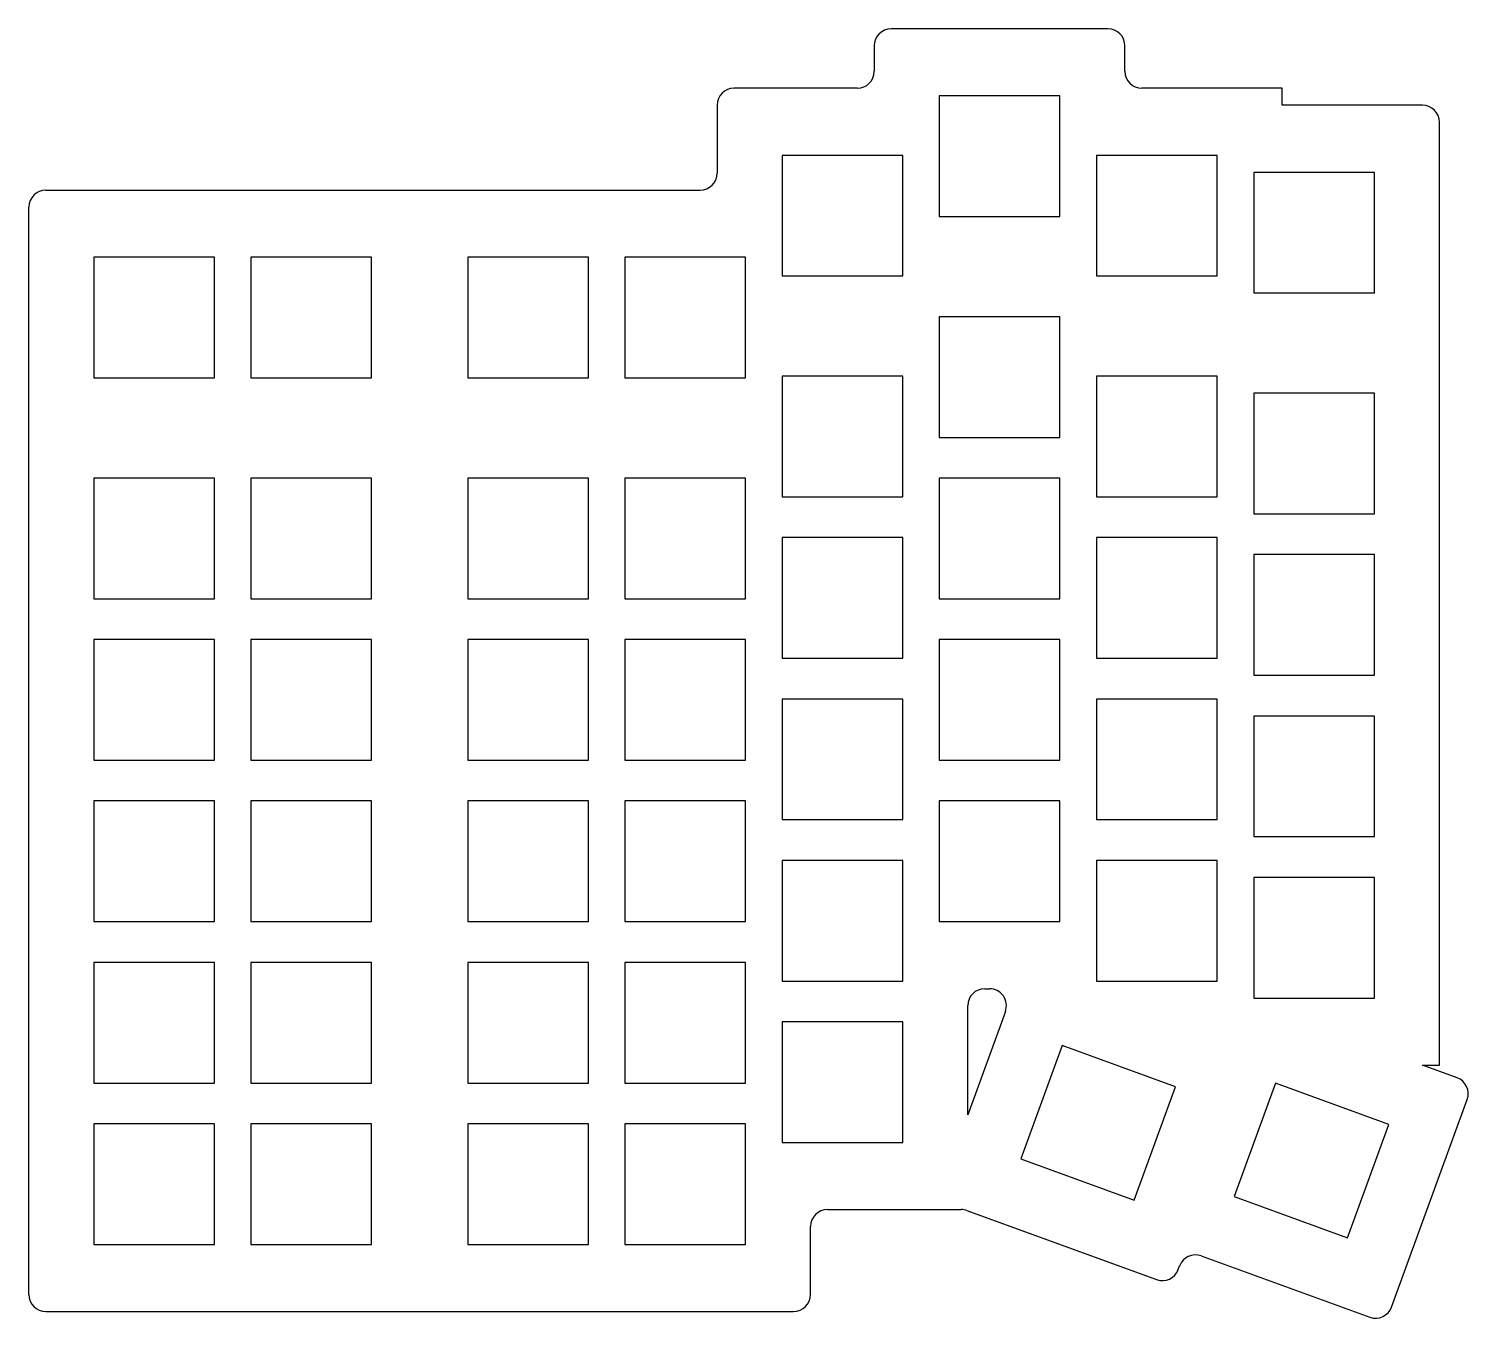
# Model space of a CAD drawing. Header units: millimetres. Extents: x -15 to 155, y -16 to 136.
import ezdxf

# ---------------------------------------------------------------- set-up
doc = ezdxf.new("R2010")
doc.units = ezdxf.units.MM

msp = doc.modelspace()

# ---------------------------------------------------------------- linework, layer by layer
for p, q in [((112.25, 136), (86.75, 136)), ((84.75, 134), (84.75, 131)), ((114.25, 131), (114.25, 134)), ((82.75, 129), (68.25, 129)), ((132.75, 129), (116.25, 129)), ((132.75, 127), (132.75, 129)), ((106.6, 128.1), (92.4, 128.1)), ((92.4, 128.1), (92.4, 113.9)), ((106.6, 113.9), (106.6, 128.1)), ((66.25, 127), (66.25, 119)), ((149.25, 127), (132.75, 127)), ((151.25, 14), (151.25, 125)), ((88.1, 121.1), (73.9, 121.1)), ((73.9, 121.1), (73.9, 106.9)), ((88.1, 106.9), (88.1, 121.1)), ((125.1, 121.1), (110.9, 121.1)), ((110.9, 121.1), (110.9, 106.9)), ((125.1, 106.9), (125.1, 121.1)), ((143.6, 119.1), (129.4, 119.1)), ((129.4, 119.1), (129.4, 104.9)), ((143.6, 104.9), (143.6, 119.1)), ((-12.75, 117), (64.25, 117)), ((-14.75, -13), (-14.75, 115)), ((92.4, 113.9), (106.6, 113.9)), ((7.1, 109.1), (-7.1, 109.1)), ((-7.1, 109.1), (-7.1, 94.9)), ((7.1, 94.9), (7.1, 109.1)), ((25.6, 109.1), (11.4, 109.1)), ((11.4, 109.1), (11.4, 94.9)), ((25.6, 94.9), (25.6, 109.1)), ((51.1, 109.1), (36.9, 109.1)), ((36.9, 109.1), (36.9, 94.9)), ((51.1, 94.9), (51.1, 109.1)), ((69.6, 109.1), (55.4, 109.1)), ((55.4, 109.1), (55.4, 94.9)), ((69.6, 94.9), (69.6, 109.1)), ((73.9, 106.9), (88.1, 106.9)), ((110.9, 106.9), (125.1, 106.9)), ((129.4, 104.9), (143.6, 104.9)), ((106.6, 102.1), (92.4, 102.1)), ((92.4, 102.1), (92.4, 87.9)), ((106.6, 87.9), (106.6, 102.1)), ((-7.1, 94.9), (7.1, 94.9)), ((11.4, 94.9), (25.6, 94.9)), ((36.9, 94.9), (51.1, 94.9)), ((55.4, 94.9), (69.6, 94.9)), ((88.1, 95.1), (73.9, 95.1)), ((73.9, 95.1), (73.9, 80.9)), ((88.1, 80.9), (88.1, 95.1)), ((125.1, 95.1), (110.9, 95.1)), ((110.9, 95.1), (110.9, 80.9)), ((125.1, 80.9), (125.1, 95.1)), ((143.6, 93.1), (129.4, 93.1)), ((129.4, 93.1), (129.4, 78.9)), ((143.6, 78.9), (143.6, 93.1)), ((92.4, 87.9), (106.6, 87.9)), ((7.1, 83.1), (-7.1, 83.1)), ((-7.1, 83.1), (-7.1, 68.9)), ((7.1, 68.9), (7.1, 83.1)), ((25.6, 83.1), (11.4, 83.1)), ((11.4, 83.1), (11.4, 68.9)), ((25.6, 68.9), (25.6, 83.1)), ((51.1, 83.1), (36.9, 83.1)), ((36.9, 83.1), (36.9, 68.9)), ((51.1, 68.9), (51.1, 83.1)), ((69.6, 83.1), (55.4, 83.1)), ((55.4, 83.1), (55.4, 68.9)), ((69.6, 68.9), (69.6, 83.1)), ((106.6, 83.1), (92.4, 83.1)), ((92.4, 83.1), (92.4, 68.9)), ((106.6, 68.9), (106.6, 83.1)), ((73.9, 80.9), (88.1, 80.9)), ((110.9, 80.9), (125.1, 80.9)), ((129.4, 78.9), (143.6, 78.9)), ((88.1, 76.1), (73.9, 76.1)), ((73.9, 76.1), (73.9, 61.9)), ((88.1, 61.9), (88.1, 76.1)), ((125.1, 76.1), (110.9, 76.1)), ((110.9, 76.1), (110.9, 61.9)), ((125.1, 61.9), (125.1, 76.1)), ((143.6, 74.1), (129.4, 74.1)), ((129.4, 74.1), (129.4, 59.9)), ((143.6, 59.9), (143.6, 74.1)), ((-7.1, 68.9), (7.1, 68.9)), ((11.4, 68.9), (25.6, 68.9)), ((36.9, 68.9), (51.1, 68.9)), ((55.4, 68.9), (69.6, 68.9)), ((92.4, 68.9), (106.6, 68.9)), ((7.1, 64.1), (-7.1, 64.1)), ((-7.1, 64.1), (-7.1, 49.9)), ((7.1, 49.9), (7.1, 64.1)), ((25.6, 64.1), (11.4, 64.1)), ((11.4, 64.1), (11.4, 49.9)), ((25.6, 49.9), (25.6, 64.1)), ((51.1, 64.1), (36.9, 64.1)), ((36.9, 64.1), (36.9, 49.9)), ((51.1, 49.9), (51.1, 64.1)), ((69.6, 64.1), (55.4, 64.1)), ((55.4, 64.1), (55.4, 49.9)), ((69.6, 49.9), (69.6, 64.1)), ((106.6, 64.1), (92.4, 64.1)), ((92.4, 64.1), (92.4, 49.9)), ((106.6, 49.9), (106.6, 64.1)), ((73.9, 61.9), (88.1, 61.9)), ((110.9, 61.9), (125.1, 61.9)), ((129.4, 59.9), (143.6, 59.9)), ((88.1, 57.1), (73.9, 57.1)), ((73.9, 57.1), (73.9, 42.9)), ((88.1, 42.9), (88.1, 57.1)), ((125.1, 57.1), (110.9, 57.1)), ((110.9, 57.1), (110.9, 42.9)), ((125.1, 42.9), (125.1, 57.1)), ((143.6, 55.1), (129.4, 55.1)), ((129.4, 55.1), (129.4, 40.9)), ((143.6, 40.9), (143.6, 55.1)), ((-7.1, 49.9), (7.1, 49.9)), ((11.4, 49.9), (25.6, 49.9)), ((36.9, 49.9), (51.1, 49.9)), ((55.4, 49.9), (69.6, 49.9)), ((92.4, 49.9), (106.6, 49.9)), ((7.1, 45.1), (-7.1, 45.1)), ((-7.1, 45.1), (-7.1, 30.9)), ((7.1, 30.9), (7.1, 45.1)), ((25.6, 45.1), (11.4, 45.1)), ((11.4, 45.1), (11.4, 30.9)), ((25.6, 30.9), (25.6, 45.1)), ((51.1, 45.1), (36.9, 45.1)), ((36.9, 45.1), (36.9, 30.9)), ((51.1, 30.9), (51.1, 45.1)), ((69.6, 45.1), (55.4, 45.1)), ((55.4, 45.1), (55.4, 30.9)), ((69.6, 30.9), (69.6, 45.1)), ((106.6, 45.1), (92.4, 45.1)), ((92.4, 45.1), (92.4, 30.9)), ((106.6, 30.9), (106.6, 45.1)), ((73.9, 42.9), (88.1, 42.9)), ((110.9, 42.9), (125.1, 42.9)), ((129.4, 40.9), (143.6, 40.9)), ((88.1, 38.1), (73.9, 38.1)), ((73.9, 38.1), (73.9, 23.9)), ((88.1, 23.9), (88.1, 38.1)), ((125.1, 38.1), (110.9, 38.1)), ((110.9, 38.1), (110.9, 23.9)), ((125.1, 23.9), (125.1, 38.1)), ((143.6, 36.1), (129.4, 36.1)), ((129.4, 36.1), (129.4, 21.9)), ((143.6, 21.9), (143.6, 36.1)), ((-7.1, 30.9), (7.1, 30.9)), ((11.4, 30.9), (25.6, 30.9)), ((36.9, 30.9), (51.1, 30.9)), ((55.4, 30.9), (69.6, 30.9)), ((92.4, 30.9), (106.6, 30.9)), ((7.1, 26.1), (-7.1, 26.1)), ((-7.1, 26.1), (-7.1, 11.9)), ((7.1, 11.9), (7.1, 26.1)), ((25.6, 26.1), (11.4, 26.1)), ((11.4, 26.1), (11.4, 11.9)), ((25.6, 11.9), (25.6, 26.1)), ((51.1, 26.1), (36.9, 26.1)), ((36.9, 26.1), (36.9, 11.9)), ((51.1, 11.9), (51.1, 26.1)), ((69.6, 26.1), (55.4, 26.1)), ((55.4, 26.1), (55.4, 11.9)), ((69.6, 11.9), (69.6, 26.1)), ((73.9, 23.9), (88.1, 23.9)), ((110.9, 23.9), (125.1, 23.9)), ((97.75, 23), (98.3, 23)), ((95.75, 8.15), (95.75, 21)), ((129.4, 21.9), (143.6, 21.9)), ((88.1, 19.1), (73.9, 19.1)), ((73.9, 19.1), (73.9, 4.9)), ((88.1, 4.9), (88.1, 19.1)), ((100.18, 20.32), (95.75, 8.15)), ((106.86, 16.32), (102.01, 2.97)), ((120.21, 11.46), (106.86, 16.32)), ((149.27, 14), (151.25, 14)), ((153.33, 12.52), (149.27, 14)), ((-7.1, 11.9), (7.1, 11.9)), ((11.4, 11.9), (25.6, 11.9)), ((36.9, 11.9), (51.1, 11.9)), ((55.4, 11.9), (69.6, 11.9)), ((131.98, 11.89), (127.12, -1.46)), ((145.32, 7.03), (131.98, 11.89)), ((115.35, -1.88), (120.21, 11.46)), ((145.63, -14.47), (154.53, 9.96)), ((7.1, 7.1), (-7.1, 7.1)), ((-7.1, 7.1), (-7.1, -7.1)), ((7.1, -7.1), (7.1, 7.1)), ((25.6, 7.1), (11.4, 7.1)), ((11.4, 7.1), (11.4, -7.1)), ((25.6, -7.1), (25.6, 7.1)), ((51.1, 7.1), (36.9, 7.1)), ((36.9, 7.1), (36.9, -7.1)), ((51.1, -7.1), (51.1, 7.1)), ((69.6, 7.1), (55.4, 7.1)), ((55.4, 7.1), (55.4, -7.1)), ((69.6, -7.1), (69.6, 7.1)), ((140.46, -6.31), (145.32, 7.03)), ((73.9, 4.9), (88.1, 4.9)), ((102.01, 2.97), (115.35, -1.88)), ((127.12, -1.46), (140.46, -6.31)), ((79.25, -3), (94.96, -3)), ((95.65, -3.12), (117.96, -11.24)), ((77.25, -13), (77.25, -5)), ((-7.1, -7.1), (7.1, -7.1)), ((11.4, -7.1), (25.6, -7.1)), ((36.9, -7.1), (51.1, -7.1)), ((55.4, -7.1), (69.6, -7.1)), ((123.23, -8.45), (143.07, -15.67)), ((120.52, -10.05), (120.67, -9.64)), ((-12.75, -15), (75.25, -15))]:
    msp.add_line(p, q)
for centre, start, end in [((86.75, 134), 90, 180), ((112.25, 134), 0, 90), ((82.75, 131), 270, 0), ((116.25, 131), 180, 270), ((68.25, 127), 90, 180), ((149.25, 125), 0, 90), ((64.25, 119), 270, 0), ((-12.75, 115), 90, 180), ((97.75, 21), 90, 180), ((98.3, 21), 340, 90), ((152.65, 10.64), 340, 70), ((79.25, -5), 90, 180), ((94.96, -5), 70, 90), ((122.55, -10.33), 70, 160), ((118.64, -9.36), 250, 340), ((-12.75, -13), 180, 270), ((75.25, -13), 270, 0), ((143.75, -13.79), 250, 340)]:
    msp.add_arc(centre, 2, start, end)

doc.saveas('drawing.dxf')
